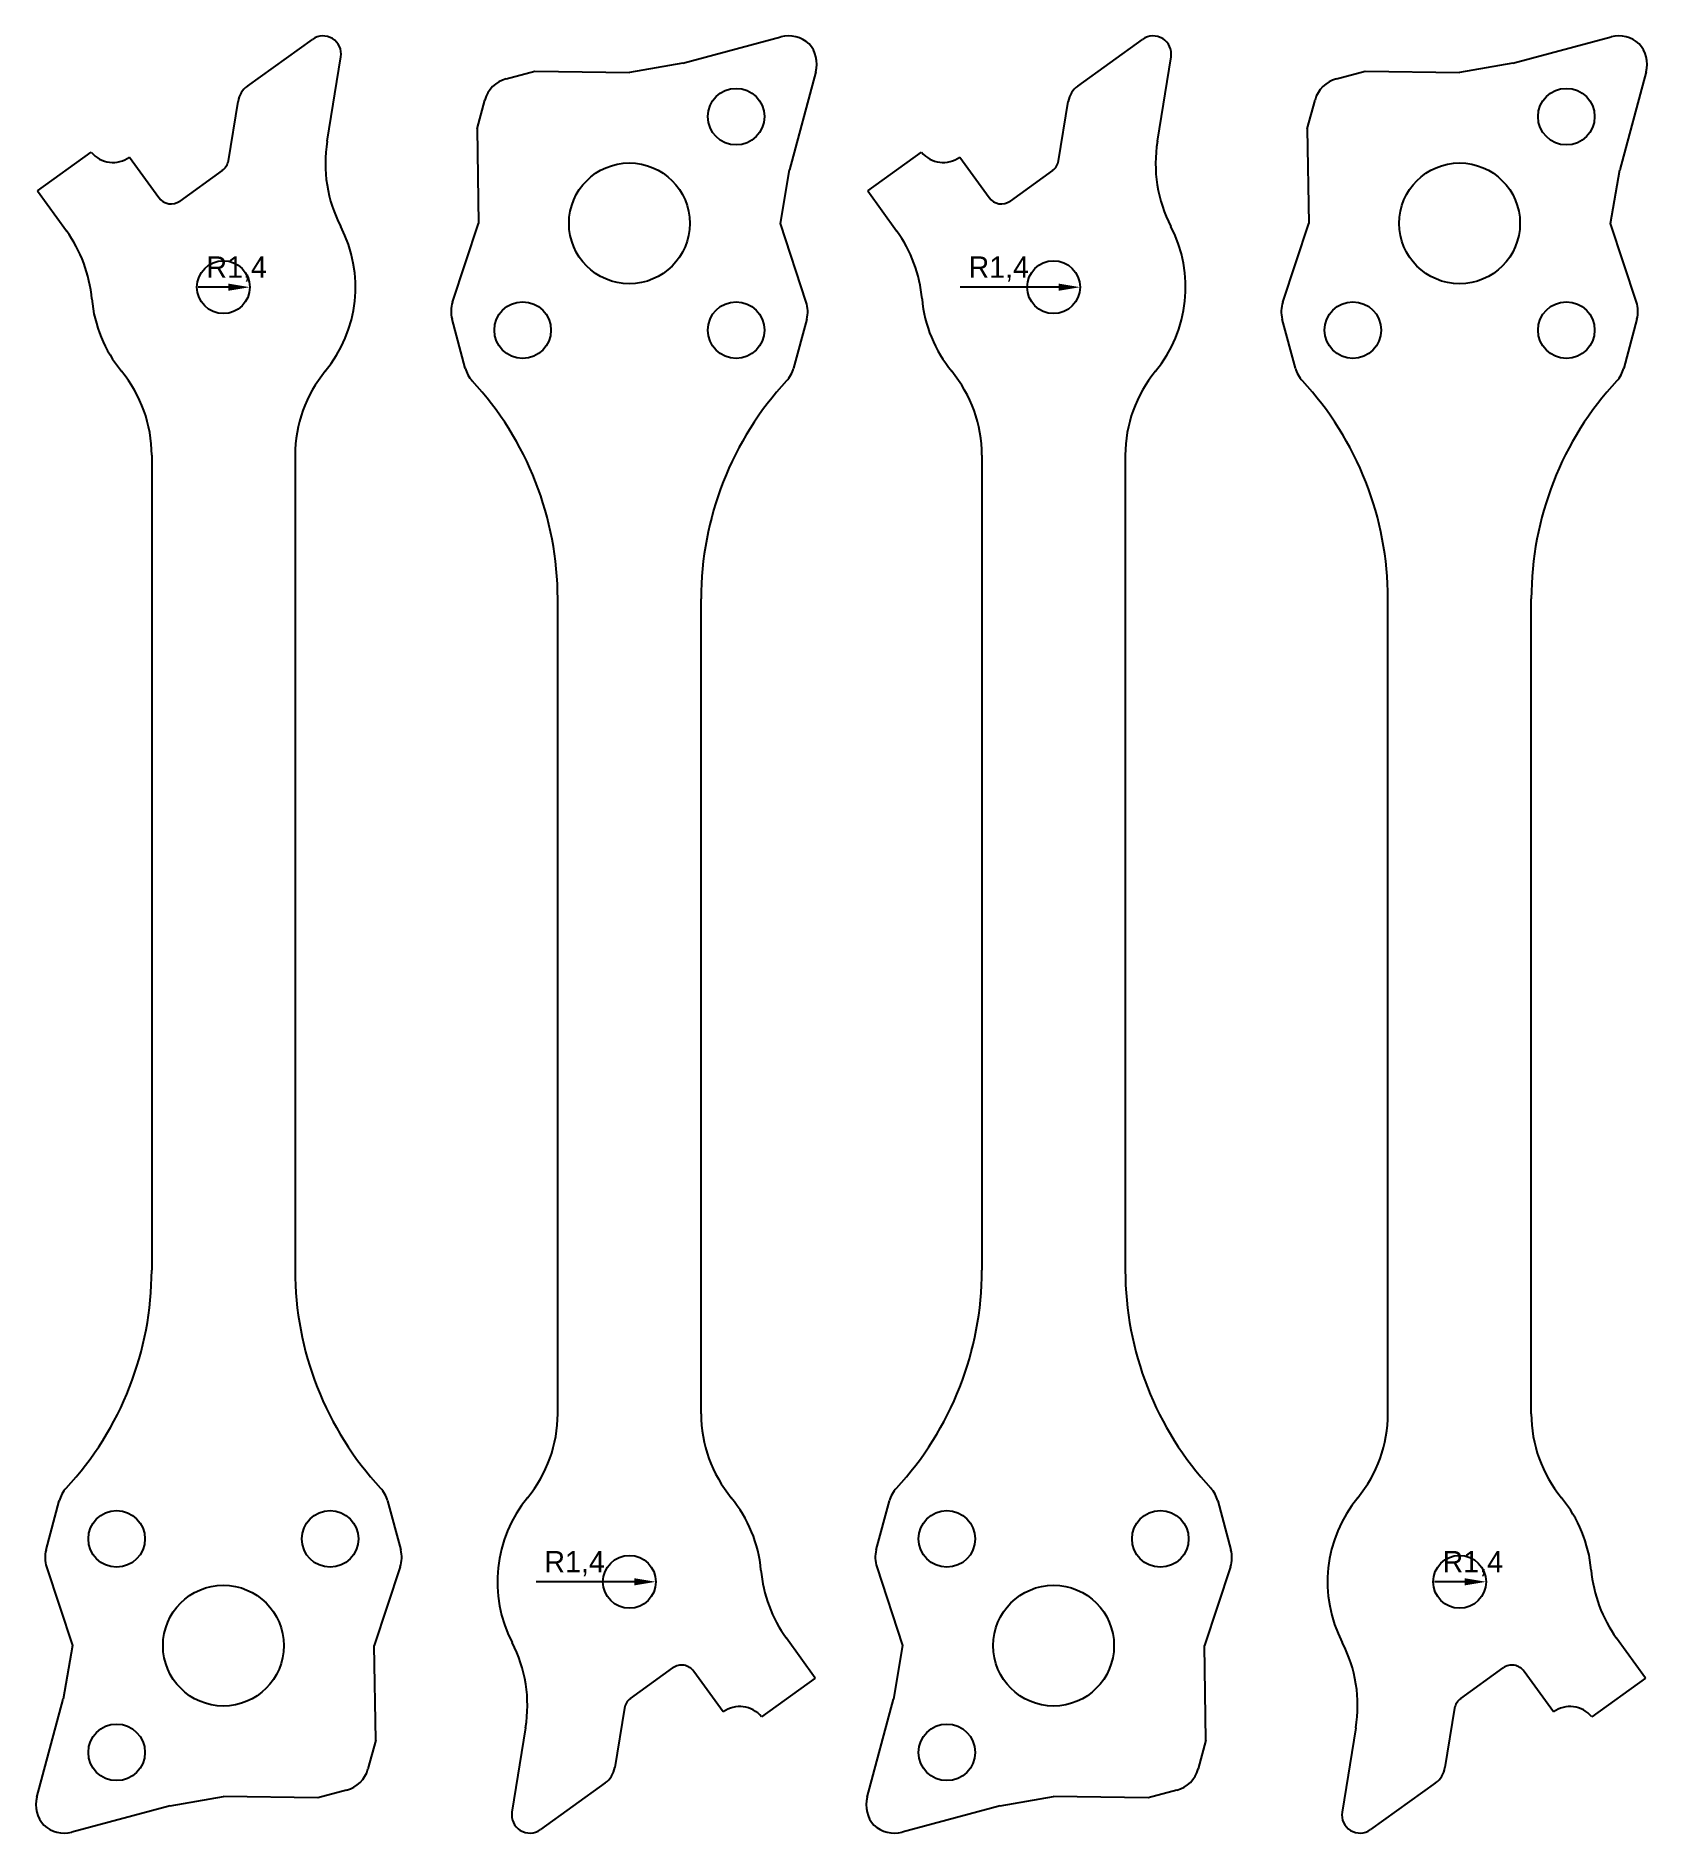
# Model space of a CAD drawing. Header units: millimetres. Extents: x -9.9 to 75.5, y -9.9 to 85.3.
import ezdxf

# ---------------------------------------------------------------- set-up
doc = ezdxf.new("R2010")
doc.units = ezdxf.units.MM
doc.layers.add('Arms - CNC', color=7, linetype='Continuous')
doc.layers.add('Dimensions', color=7, linetype='Continuous')
doc.dimstyles.new('ISO-25', dxfattribs={"dimtxt": 2.5, "dimasz": 2.5, "dimexe": 1.25, "dimexo": 0.625, "dimtad": 1, "dimtxsty": 'Standard', "dimcen": 2.5, "dimadec": 0, "dimazin": 0, "dimtfac": 1, "dimtmove": 0, "dimatfit": 3, "dimfxl": 1, "dimarcsym": 0})

# ---------------------------------------------------------------- blocks, each defined once
blk = doc.blocks.new('*D1')
at = {"layer": 'Defpoints', "color": 0}
for p in [(0, 72), (1.4, 72)]:
    blk.add_point(p, dxfattribs=at)
at = {"layer": 'Dimensions', "color": 140, "lineweight": -2}
blk.add_line((0.266, 72), (-1.338, 72), dxfattribs=at)
at = {"layer": 'Dimensions', "color": 140}
blk.add_solid([(0.266, 71.811), (0.266, 72.189), (1.4, 72)], dxfattribs=at)
at = {"layer": 'Dimensions', "color": 140, "insert": (0.7, 72.958), "char_height": 1.1339, "attachment_point": 5}
blk.add_mtext('R1,4', dxfattribs=at)
blk = doc.blocks.new('*D2')
at = {"layer": 'Defpoints', "color": 0}
for p in [(21.518, 3.383), (22.918, 3.383)]:
    blk.add_point(p, dxfattribs=at)
at = {"layer": 'Dimensions', "color": 140, "lineweight": -2}
blk.add_line((21.784, 3.383), (16.573, 3.383), dxfattribs=at)
at = {"layer": 'Dimensions', "color": 140}
blk.add_solid([(21.784, 3.194), (21.784, 3.572), (22.918, 3.383)], dxfattribs=at)
at = {"layer": 'Dimensions', "color": 140, "insert": (18.612, 4.342), "char_height": 1.1339, "attachment_point": 5}
blk.add_mtext('R1,4', dxfattribs=at)
blk = doc.blocks.new('*D3')
at = {"layer": 'Defpoints', "color": 0}
for p in [(44, 72), (45.4, 72)]:
    blk.add_point(p, dxfattribs=at)
at = {"layer": 'Dimensions', "color": 140, "lineweight": -2}
blk.add_line((44.266, 72), (39.055, 72), dxfattribs=at)
at = {"layer": 'Dimensions', "color": 140}
blk.add_solid([(44.266, 71.811), (44.266, 72.189), (45.4, 72)], dxfattribs=at)
at = {"layer": 'Dimensions', "color": 140, "insert": (41.094, 72.958), "char_height": 1.1339, "attachment_point": 5}
blk.add_mtext('R1,4', dxfattribs=at)
blk = doc.blocks.new('*D4')
at = {"layer": 'Defpoints', "color": 0}
for p in [(65.518, 3.383), (66.918, 3.383)]:
    blk.add_point(p, dxfattribs=at)
at = {"layer": 'Dimensions', "color": 140, "lineweight": -2}
blk.add_line((65.784, 3.383), (64.179, 3.383), dxfattribs=at)
at = {"layer": 'Dimensions', "color": 140}
blk.add_solid([(65.784, 3.194), (65.784, 3.572), (66.918, 3.383)], dxfattribs=at)
at = {"layer": 'Dimensions', "color": 140, "insert": (66.218, 4.342), "char_height": 1.1339, "attachment_point": 5}
blk.add_mtext('R1,4', dxfattribs=at)

msp = doc.modelspace()

# ---------------------------------------------------------------- linework, layer by layer
at = {"layer": 'Arms - CNC'}
for p, q in [((1.276, 82.656), (4.7183, 85.136)), ((24.3463, 83.8684), (29.5484, 85.2623)), ((45.276, 82.656), (48.7183, 85.136)), ((68.3463, 83.8684), (73.5484, 85.2623)), ((5.4987, 79.7355), (6.2248, 84.2045)), ((24.3463, 83.8684), (21.5179, 83.3832)), ((49.4987, 79.7355), (50.2248, 84.2045)), ((68.3463, 83.8684), (65.5179, 83.3832)), ((14.9856, 83.0469), (16.5081, 83.4549)), ((16.5081, 83.4549), (21.5179, 83.3832)), ((31.3971, 83.4137), (30.0032, 78.2116)), ((58.9856, 83.0469), (60.5081, 83.4549)), ((60.5081, 83.4549), (65.5179, 83.3832)), ((75.3971, 83.4137), (74.0032, 78.2116)), ((13.4462, 80.393), (13.8541, 81.9155)), ((57.4462, 80.393), (57.8541, 81.9155)), ((0.2656, 78.7042), (0.7763, 81.8479)), ((44.2656, 78.7042), (44.7763, 81.8479)), ((13.4462, 80.393), (13.5179, 75.3832)), ((57.4462, 80.393), (57.5179, 75.3832)), ((-9.8438, 77.1097), (-7.004, 79.1557)), ((34.1562, 77.1097), (36.996, 79.1557)), ((-4.9686, 78.8966), (-3.4195, 76.7464)), ((-0.0564, 78.1834), (-2.3028, 76.5649)), ((29.5179, 75.3832), (30.0032, 78.2116)), ((39.0314, 78.8966), (40.5805, 76.7464)), ((43.9436, 78.1834), (41.6972, 76.5649)), ((73.5179, 75.3832), (74.0032, 78.2116)), ((-9.8438, 77.1097), (-8.3203, 74.9952)), ((34.1562, 77.1097), (35.6797, 74.9952)), ((12.1464, 71.2149), (13.5179, 75.3832)), ((30.8893, 71.2148), (29.5179, 75.3832)), ((56.1464, 71.2149), (57.5179, 75.3832)), ((74.8893, 71.2148), (73.5179, 75.3832)), ((12.8154, 67.7083), (12.1208, 70.3007)), ((30.9149, 70.3007), (30.2203, 67.7084)), ((56.8154, 67.7083), (56.1208, 70.3007)), ((74.9149, 70.3007), (74.2203, 67.7084)), ((-3.8, 63.0916), (-3.8, 19.903)), ((3.8, 63.0916), (3.8, 19.903)), ((40.2, 63.0916), (40.2, 19.903)), ((47.8, 63.0916), (47.8, 19.903)), ((17.7178, 12.2916), (17.7179, 55.4802)), ((25.3178, 12.2916), (25.3179, 55.4802)), ((61.7178, 12.2916), (61.7179, 55.4802)), ((69.3178, 12.2916), (69.3179, 55.4802)), ((-9.3971, 5.0825), (-8.7024, 7.6748)), ((8.7025, 7.6748), (9.3971, 5.0825)), ((34.6029, 5.0825), (35.2976, 7.6748)), ((52.7025, 7.6748), (53.3971, 5.0825)), ((-9.3714, 4.1683), (-8, 0)), ((9.3714, 4.1683), (8, 0)), ((34.6286, 4.1683), (36, 0)), ((53.3715, 4.1683), (52, 0)), ((-8, 0), (-8.4853, -2.8284)), ((8.0717, -5.0098), (8, 0)), ((31.3616, -1.7266), (29.8382, 0.388)), ((36, 0), (35.5147, -2.8284)), ((52.0717, -5.0098), (52, 0)), ((75.3616, -1.7266), (73.8382, 0.388)), ((21.5742, -2.8002), (23.8206, -1.1818)), ((26.4865, -3.5134), (24.9374, -1.3632)), ((31.3616, -1.7266), (28.5219, -3.7725)), ((65.5742, -2.8002), (67.8206, -1.1818)), ((70.4865, -3.5134), (68.9374, -1.3632)), ((75.3616, -1.7266), (72.5219, -3.7725)), ((-9.8792, -8.0305), (-8.4853, -2.8284)), ((34.1208, -8.0305), (35.5147, -2.8284)), ((21.2522, -3.321), (20.7415, -6.4647)), ((65.2522, -3.321), (64.7415, -6.4647)), ((16.0192, -4.3523), (15.293, -8.8214)), ((60.0192, -4.3523), (59.293, -8.8214)), ((8.0717, -5.0098), (7.6637, -6.5324)), ((52.0717, -5.0098), (51.6637, -6.5324)), ((20.2418, -7.2729), (16.7995, -9.7529)), ((64.2418, -7.2729), (60.7995, -9.7529)), ((-2.8284, -8.4853), (-8.0306, -9.8792)), ((-2.8284, -8.4853), (0, -8)), ((5.0098, -8.0717), (0, -8)), ((6.5323, -7.6637), (5.0098, -8.0717)), ((41.1716, -8.4853), (35.9694, -9.8792)), ((41.1716, -8.4853), (44, -8)), ((49.0098, -8.0717), (44, -8)), ((50.5323, -7.6637), (49.0098, -8.0717))]:
    msp.add_line(p, q, dxfattribs=at)
for centre, radius in [((27.1747, 81.04), 1.5), ((71.1747, 81.04), 1.5), ((21.5179, 75.3832), 3.2), ((65.5179, 75.3832), 3.2), ((0, 72), 1.4), ((44, 72), 1.4), ((15.861, 69.7263), 1.5), ((27.1747, 69.7263), 1.5), ((59.861, 69.7263), 1.5), ((71.1747, 69.7263), 1.5), ((-5.6568, 5.6569), 1.5), ((5.6569, 5.6568), 1.5), ((38.3432, 5.6569), 1.5), ((49.6569, 5.6568), 1.5), ((21.5178, 3.3832), 1.4), ((65.5178, 3.3832), 1.4), ((0, 0), 3.2), ((44, 0), 3.2), ((-5.6569, -5.6568), 1.5), ((38.3431, -5.6568), 1.5)]:
    msp.add_circle(centre, radius, dxfattribs=at)
for centre, radius, start, end in [((5.2787, 84.3583), 0.9586, 350.770894, 125.7709), ((29.9625, 83.7169), 1.6, 47.810704, 104.9999), ((29.8516, 83.8278), 1.6, 344.9999, 42.189096), ((49.2787, 84.3583), 0.9586, 350.770894, 125.7709), ((73.9625, 83.7169), 1.6, 47.810704, 104.9999), ((73.8516, 83.8278), 1.6, 344.9999, 42.189096), ((15.3996, 81.5014), 1.6, 104.998154, 164.998881), ((59.3996, 81.5014), 1.6, 104.998154, 164.998881), ((2.0017, 81.6488), 1.2414, 125.7709, 170.772534), ((46.0017, 81.6488), 1.2414, 125.7709, 170.772534), ((-5.8481, 80.1117), 1.5, 219.593312, 305.898356), ((12.7042, 78.5647), 7.3, 170.770894, 207.32704), ((38.1519, 80.1117), 1.5, 219.593312, 305.898356), ((56.7042, 78.5647), 7.3, 170.770894, 207.32704), ((-0.524, 78.8325), 0.8, 305.7709, 350.772534), ((43.476, 78.8325), 0.8, 305.7709, 350.772534), ((-2.7704, 77.214), 0.8, 215.7709, 305.7709), ((41.2296, 77.214), 0.8, 215.7709, 305.7709), ((-14.2433, 70.728), 7.3001, 5.103241, 35.7709), ((0, 72), 7, 320.482434, 27.32704), ((29.7567, 70.728), 7.3001, 5.103238, 35.7709), ((44, 72), 7, 320.482434, 27.32704), ((0, 72), 7, 185.103241, 219.517545), ((13.6663, 70.7148), 1.6, 161.787966, 194.9999), ((29.3694, 70.7148), 1.6, 344.9999, 18.211897), ((44, 72), 7, 185.103238, 219.517545), ((57.6663, 70.7148), 1.6, 161.787966, 194.9999), ((73.3694, 70.7148), 1.6, 344.9999, 18.211897), ((14.3609, 68.1225), 1.6, 195.000029, 222.819628), ((28.6748, 68.1225), 1.6, 317.180301, 344.9999), ((58.3609, 68.1225), 1.6, 195.000029, 222.819628), ((72.6748, 68.1225), 1.6, 317.180301, 344.9999), ((-10.8, 63.0916), 7, 359.999965, 39.517617), ((10.8, 63.0916), 7, 140.482312, 179.999965), ((0.7179, 55.4802), 17, 359.999965, 42.819628), ((42.3179, 55.4802), 17, 137.180292, 179.999971), ((33.2, 63.0916), 7, 359.999965, 39.517617), ((54.8, 63.0916), 7, 140.482312, 179.999965), ((44.7179, 55.4802), 17, 359.999965, 42.819628), ((86.3178, 55.4802), 17, 137.180291, 179.999936), ((-20.8, 19.903), 17, 317.180312, 359.999965), ((20.8, 19.903), 17, 179.999965, 222.819628), ((23.2, 19.903), 17, 317.180312, 359.999965), ((64.8, 19.903), 17, 179.999965, 222.819628), ((10.7178, 12.2916), 7, 320.482312, 359.999965), ((32.3178, 12.2916), 7, 179.999965, 219.517669), ((54.7178, 12.2916), 7, 320.482312, 359.999965), ((76.3179, 12.2916), 7, 179.999965, 219.517454), ((-7.157, 7.2607), 1.6, 137.180301, 164.9999), ((7.157, 7.2607), 1.6, 15.000029, 42.819628), ((21.5178, 3.3832), 7, 140.482434, 207.32704), ((21.5178, 3.3832), 7, 5.103238, 39.517669), ((36.843, 7.2607), 1.6, 137.180301, 164.9999), ((51.157, 7.2607), 1.6, 15.000029, 42.819628), ((65.5178, 3.3832), 7, 140.482434, 207.32704), ((65.5178, 3.3832), 7, 5.103238, 39.517545), ((-7.8516, 4.6684), 1.6, 164.9999, 198.211897), ((7.8516, 4.6684), 1.6, 341.787966, 14.9999), ((36.1484, 4.6684), 1.6, 164.9999, 198.211897), ((51.8516, 4.6684), 1.6, 341.787966, 14.9999), ((35.7612, 4.6552), 7.3001, 185.103238, 215.7709), ((79.7612, 4.6552), 7.3001, 185.103238, 215.7709), ((8.8137, -3.1815), 7.3, 350.770894, 27.32704), ((52.8137, -3.1815), 7.3, 350.770894, 27.32704), ((24.2883, -1.8309), 0.8, 35.7709, 125.7709), ((68.2883, -1.8309), 0.8, 35.7709, 125.7709), ((22.0419, -3.4493), 0.8, 125.7709, 170.772534), ((66.0419, -3.4493), 0.8, 125.7709, 170.772534), ((27.366, -4.7285), 1.5, 39.593312, 125.898356), ((71.366, -4.7285), 1.5, 39.593312, 125.898356), ((6.1183, -6.1182), 1.6, 284.998154, 344.998881), ((19.5162, -6.2656), 1.2414, 305.7709, 350.772534), ((50.1183, -6.1182), 1.6, 284.998154, 344.998881), ((63.5162, -6.2656), 1.2414, 305.7709, 350.772534), ((-8.3337, -8.4447), 1.6, 164.9999, 222.189096), ((35.6663, -8.4447), 1.6, 164.9999, 222.189096), ((-8.4447, -8.3337), 1.6, 227.810704, 284.9999), ((16.2392, -8.9751), 0.9586, 170.770894, 305.7709), ((35.5553, -8.3337), 1.6, 227.810704, 284.9999), ((60.2392, -8.9751), 0.9586, 170.770894, 305.7709)]:
    msp.add_arc(centre, radius, start, end, dxfattribs=at)

# ---------------------------------------------------------------- dimensions: what is measured, and where the dimension line sits
at = {"layer": 'Dimensions'}
for center, mpoint, picture, middle in [((0, 72), (1.4, 72), '*D1', (0.7, 72)), ((44, 72), (45.4, 72), '*D3', (41.0938, 72)), ((21.5178, 3.3832), (22.9178, 3.3832), '*D2', (18.6116, 3.3832)), ((65.5178, 3.3832), (66.9178, 3.3832), '*D4', (66.2178, 3.3832))]:
    dim = msp.add_radius_dim(center=center, mpoint=mpoint, dimstyle='ISO-25', override={"dimscale": 0.453574, "dimdec": 3, "dimzin": 8, "dimlunit": 2, "dimclrd": 140, "dimclre": 140, "dimclrt": 140}, dxfattribs=at)
    dim.commit()
    dim.dimension.update_dxf_attribs({"geometry": picture, "text_midpoint": middle, "dimtype": 164})

doc.saveas('drawing.dxf')
